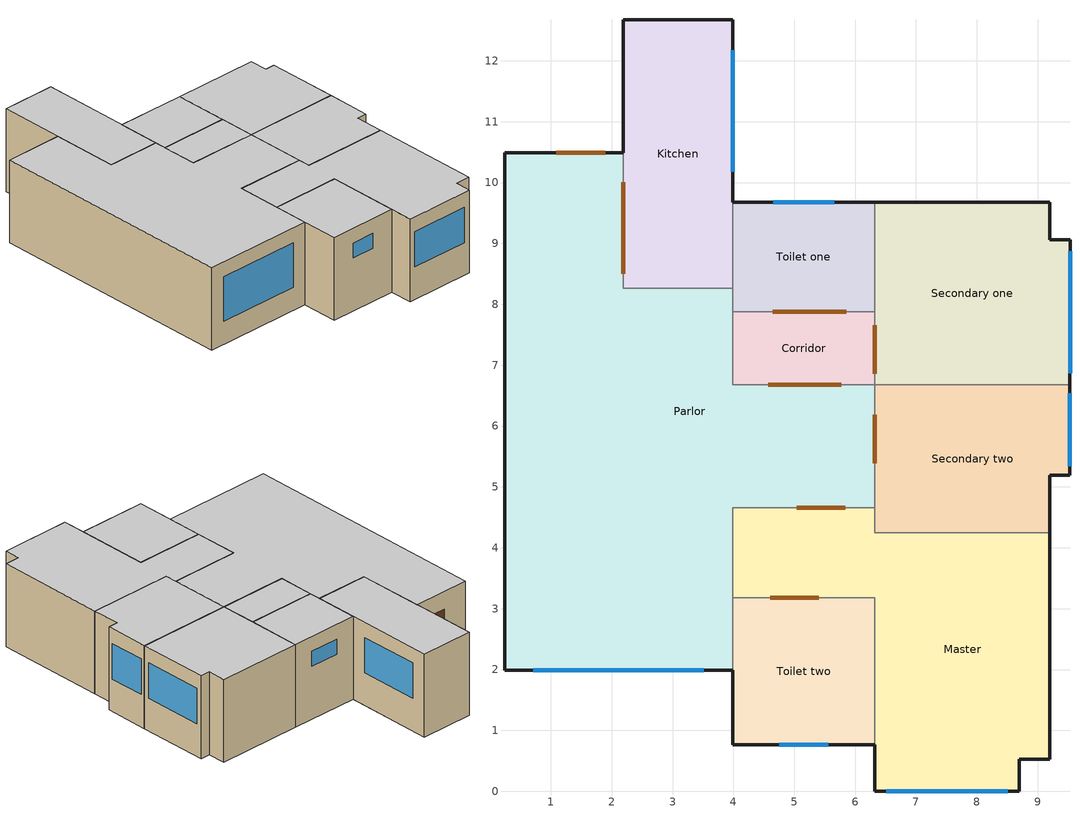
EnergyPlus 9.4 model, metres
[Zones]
Corridor
 floor adiabatic (Exterior Floor): 6.32,7.88 6.32,6.68 3.99,6.68 3.99,7.88 z0
 wall to Secondary one (Interior Wall): 6.32,6.68 6.32,7.88 z0:2.8
 wall to Parlor (Interior Wall): 3.99,7.88 3.99,6.68 6.32,6.68 z0:2.8
 wall to Toilet one (Interior Wall): 6.32,7.88 3.99,7.88 z0:2.8
 door inside (Interior Door): 6.32,6.86 6.32,7.66 / 4.57,6.68 5.77,6.68 / 5.85,7.88 4.65,7.88 z0:2.2
 ceiling adiabatic (Exterior Roof): 6.32,6.68 6.32,7.88 3.99,7.88 3.99,6.68 z2.8
Kitchen
 floor adiabatic (Exterior Floor): 3.99,12.68 3.99,8.26 2.19,8.26 2.19,12.68 z0
 wall outside (Exterior Wall): 3.99,9.68 3.99,12.68 2.19,12.68 2.19,10.49 z0:2.8
 wall to Toilet one (Interior Wall): 3.99,8.26 3.99,9.68 z0:2.8
 wall to Parlor (Interior Wall): 2.19,10.49 2.19,8.26 3.99,8.26 z0:2.8
 window (Exterior Window): 3.99,10.18 3.99,12.18 z1.1:2.3
 door inside (Interior Door): 2.19,10 2.19,8.5 z0:2.2
 ceiling adiabatic (Exterior Roof): 3.99,8.26 3.99,12.68 2.19,12.68 2.19,8.26 z2.8
Master
 floor adiabatic (Exterior Floor): 6.32,4.66 6.32,4.25 9.2,4.25 9.2,0.53 8.7,0.53 8.7,0 6.32,0 6.32,3.18 3.99,3.18 3.99,4.66 z0
 wall outside (Exterior Wall): 6.32,0.77 6.32,0 8.7,0 8.7,0.53 9.2,0.53 9.2,4.25 z0:2.8
 wall to Toilet two (Interior Wall): 3.99,3.18 6.32,3.18 6.32,0.77 z0:2.8
 wall to Parlor (Interior Wall): 6.32,4.66 3.99,4.66 3.99,3.18 z0:2.8
 wall to Secondary two (Interior Wall): 9.2,4.25 6.32,4.25 6.32,4.66 z0:2.8
 window (Exterior Window): 6.51,0 8.51,0 z1.1:2.3
 door inside (Interior Door): 4.6,3.18 5.4,3.18 / 5.84,4.66 5.04,4.66 z0:2.2
 ceiling adiabatic (Exterior Roof): 8.7,0 8.7,0.53 9.2,0.53 9.2,4.25 6.32,4.25 6.32,4.66 3.99,4.66 3.99,3.18 6.32,3.18 6.32,0 z2.8
Parlor
 floor adiabatic (Exterior Floor): 2.19,10.49 2.19,8.26 3.99,8.26 3.99,6.68 6.32,6.68 6.32,4.66 3.99,4.66 3.99,1.99 0.24,1.99 0.24,10.49 z0
 wall outside (Exterior Wall): 2.19,10.49 0.24,10.49 0.24,1.99 3.99,1.99 z0:2.8
 wall to Toilet one (Interior Wall): 3.99,7.88 3.99,8.26 z0:2.8
 wall to Secondary two (Interior Wall): 6.32,4.66 6.32,6.68 z0:2.8
 wall to Toilet two (Interior Wall): 3.99,1.99 3.99,3.18 z0:2.8
 window (Exterior Window): 0.72,1.99 3.52,1.99 z0.8:2.3
 door (Exterior Door): 1.89,10.49 1.09,10.49 z0:2.2
 door inside (Interior Door): 6.32,5.39 6.32,6.19 z0:2.2
 ceiling adiabatic (Exterior Roof): 3.99,1.99 3.99,4.66 6.32,4.66 6.32,6.68 3.99,6.68 3.99,8.26 2.19,8.26 2.19,10.49 0.24,10.49 0.24,1.99 z2.8
Secondary one
 floor adiabatic (Exterior Floor): 9.2,9.68 9.2,9.06 9.53,9.06 9.53,6.68 6.32,6.68 6.32,9.68 z0
 wall outside (Exterior Wall): 9.53,6.68 9.53,9.06 9.2,9.06 9.2,9.68 6.32,9.68 z0:2.8
 wall to Secondary two (Interior Wall): 6.32,6.68 9.53,6.68 z0:2.8
 wall to Toilet one (Interior Wall): 6.32,9.68 6.32,7.88 z0:2.8
 window (Exterior Window): 9.53,6.87 9.53,8.87 z1.1:2.3
 ceiling adiabatic (Exterior Roof): 9.53,6.68 9.53,9.06 9.2,9.06 9.2,9.68 6.32,9.68 6.32,6.68 z2.8
Secondary two
 floor adiabatic (Exterior Floor): 9.53,6.68 9.53,5.19 9.2,5.19 9.2,4.25 6.32,4.25 6.32,6.68 z0
 wall outside (Exterior Wall): 9.2,4.25 9.2,5.19 9.53,5.19 9.53,6.68 z0:2.8
 window (Exterior Window): 9.53,5.34 9.53,6.54 z1.1:2.3
 ceiling adiabatic (Exterior Roof): 9.2,4.25 9.2,5.19 9.53,5.19 9.53,6.68 6.32,6.68 6.32,4.25 z2.8
Toilet one
 floor adiabatic (Exterior Floor): 6.32,9.68 6.32,7.88 3.99,7.88 3.99,9.68 z0
 wall outside (Exterior Wall): 6.32,9.68 3.99,9.68 z0:2.8
 window (Exterior Window): 5.66,9.68 4.66,9.68 z1.8:2.3
 ceiling adiabatic (Exterior Roof): 6.32,7.88 6.32,9.68 3.99,9.68 3.99,7.88 z2.8
Toilet two
 floor adiabatic (Exterior Floor): 6.32,3.18 6.32,0.77 3.99,0.77 3.99,3.18 z0
 wall outside (Exterior Wall): 3.99,1.99 3.99,0.77 6.32,0.77 z0:2.8
 window (Exterior Window): 4.76,0.77 5.56,0.77 z1.8:2.3
 ceiling adiabatic (Exterior Roof): 6.32,0.77 6.32,3.18 3.99,3.18 3.99,0.77 z2.8
[Building]
Building 1: 0, City, 0.04, 0.4, FullInteriorAndExterior, 25, 1
[Site:Location]
Guangzhou_Guangdong_CHN Design_Conditions: 23.17, 113.33, 8, 41
[SizingPeriod:DesignDay]
Guangzhou Ann Clg .4% Condns DB=>MWB: 7, 21, SummerDesignDay, 35, 6.9, DefaultMultipliers, , Wetbulb, 26.3, , , , , 100833, 2.4, 160, No, No, No, ASHRAETau, , , 0.839, 1.345
[Site:GroundTemperature:BuildingSurface]
18.9, 18.9, 20, 21.7, 23.4, 23.7, 23.9, 23.9, 23.9, 23, 21.4, 19.6
[Material]
Internal Wall Material: Rough, 0.1, 0.07, 1500, 256, 0.9, 0.7, 0.7
Floor Roof Material: Rough, 0.15, 0.105, 2000, 289, 0.9, 0.7, 0.7
Exterior Wall Material: Rough, 0.24, 0.288, 2000, 309, 0.9, 0.5, 0.5
G05 25mm wood: MediumSmooth, 0.0254, 0.15, 608, 1630
F08 Metal surface: Smooth, 0.0008, 45.28, 7824, 500, 0.9, 0.7, 0.7
I01 25mm insulation board: MediumRough, 0.0254, 0.03, 43, 1210
[Construction]
Interior Door: G05 25mm wood
Exterior Floor; Exterior Roof: Floor Roof Material
Exterior Wall: Exterior Wall Material
Interior Wall: Internal Wall Material
Exterior Window: Win HW
Exterior Door: F08 Metal surface, I01 25mm insulation board
[WindowMaterial:SimpleGlazingSystem]
Win HW: 3, 0.44
[ThermostatSetpoint:DualSetpoint]
Constant Setpoint Thermostat Dual SP Control Pralor; Constant Setpoint Thermostat Dual SP Control Secondary one; Constant Setpoint Thermostat Dual SP Control Secondary two: Always 20, Always 27
Constant Setpoint Thermostat Dual SP Control Master: Always_T_set, Always_T_set
[ExternalInterface:FunctionalMockupUnitExport:From:Variable]
MASTER HVAC: Zone Ideal Loads Outdoor Air Mass Flow Rate, m_out
Environment: Site Wind Speed, Wind_speed
MASTER HVAC: Zone Ideal Loads Supply Air Sensible Cooling Rate, Qs
MASTER HVAC: Zone Ideal Loads Supply Air Latent Cooling Rate, Ql
MASTER HVAC: Zone Ideal Loads Supply Air Total Cooling Rate, Qt
MASTER HVAC: Zone Ideal Loads Zone Sensible Cooling Rate, Qs_1
MASTER HVAC: Zone Ideal Loads Zone Latent Cooling Rate, Ql_1
MASTER HVAC: Zone Ideal Loads Zone Total Cooling Rate, Qt_1
MASTER HVAC: Zone Ideal Loads Supply Air Mass Flow Rate, m
MASTER: Zone Mean Air Temperature, T
MASTER: Zone Mean Air Humidity Ratio, HR
MASTER: Zone Air Relative Humidity, RH
Environment: Site Outdoor Air Drybulb Temperature, T_out
Environment: Site Outdoor Air Humidity Ratio, HR_out
Environment: Site Outdoor Air Relative Humidity, RH_out
Environment: Site Diffuse Solar Radiation Rate per Area, Solar_diffuse
Environment: Site Direct Solar Radiation Rate per Area, Solar_direct
MASTER SUPPLY INLET: System Node Temperature, T_supply
MASTER SUPPLY INLET: System Node Humidity Ratio, HR_supply
MASTER SUPPLY INLET: System Node Mass Flow Rate, m_supply
[ExternalInterface:FunctionalMockupUnitExport:To:Actuator]
ExternalInterface_m_out: MASTER HVAC, Ideal Loads Air System, Outdoor Air Mass Flow Rate, ep_m_out, 0
ExternalInterface_RH_out: Environment, Weather Data, Outdoor Relative Humidity, ep_RH_out, 75
ExternalInterface_Solar_diffuse: Environment, Weather Data, Diffuse Solar, ep_Solar_diffuse, 300
ExternalInterface_Solar_direct: Environment, Weather Data, Direct Solar, ep_Solar_direct, 500
ExternalInterface_T_supply: MASTER HVAC, Ideal Loads Air System, Air Temperature, ep_T_supply, 15
ExternalInterface_HR_supply: MASTER HVAC, Ideal Loads Air System, Air Humidity Ratio, ep_HR_supply, 0.0077
ExternalInterface_m_supply: MASTER HVAC, Ideal Loads Air System, Air Mass Flow Rate, ep_m_supply, 0.03
ExternalInterface_T_out: Environment, Weather Data, Outdoor Dry Bulb, ep_T_out, 28
[ExternalInterface:FunctionalMockupUnitExport:To:Schedule]
Always_T_set: Any Number, ep_T_set, 27
Always_RH_set: Any Number, ep_RH_set, 47
Switch: Any Number, ep_switch, 1
[EnergyManagementSystem:Actuator]
EMS_RH_out: Environment; Weather Data; Outdoor Relative Humidity
EMS_Solar_diffuse: Environment; Weather Data; Diffuse Solar
EMS_Solar_direct: Environment; Weather Data; Direct Solar
EMS_T_supply: MASTER HVAC; Ideal Loads Air System; Air Temperature
EMS_HR_supply: MASTER HVAC; Ideal Loads Air System; Air Humidity Ratio
EMS_m_supply: MASTER HVAC; Ideal Loads Air System; Air Mass Flow Rate
EMS_T_out: Environment; Weather Data; Outdoor Dry Bulb
[EnergyManagementSystem:Program]
Program1: SET EMS_T_out=ExternalInterface_T_out; SET EMS_RH_out=ExternalInterface_RH_out; SET EMS_Solar_diffuse=ExternalInterface_Solar_diffuse; SET EMS_Solar_direct=ExternalInterface_Solar_direct; SET EMS_T_supply=ExternalInterface_T_supply; SET EMS_HR_supply=ExternalInterface_HR_supply; SET EMS_m_supply=ExternalInterface_m_supply
[EnergyManagementSystem:ProgramCallingManager]
CallingManager1: AfterComponentInputReadIn; Program1
[People]
Master Room People: Master, FULL, People, 2, , , 0.3, autocalculate, room Activity schedule, 3.82e-08, No, ZoneAveraged
Secondary one People: Secondary one, FULL, People, 1, , , 0.3, autocalculate, room Activity schedule, 3.82e-08, No, ZoneAveraged
Secondary two People: Secondary two, FULL, People, 1, , , 0.3, autocalculate, room Activity schedule, 3.82e-08, No, ZoneAveraged
Parlor People: Parlor, FULL, People, 4, , , 0.3, autocalculate, Parlor Activity schedule, 3.82e-08, No, ZoneAveraged
Toilet one People: Toilet one, FULL, People, 1, , , 0.3, autocalculate, Parlor Activity schedule, 3.82e-08, No, ZoneAveraged
Kitchen People: Kitchen, FULL, People, 2, , , 0.3, autocalculate, Parlor Activity schedule, 3.82e-08, No, ZoneAveraged
Toilet two People: Toilet two, FULL, People, 0, , , 0.3, autocalculate, Parlor Activity schedule, 3.82e-08, No, ZoneAveraged
Corridor People: Corridor, FULL, People, 0, , , 0.3, autocalculate, Parlor Activity schedule, 3.82e-08, No, ZoneAveraged
[Lights]
Master Light: Master, FULL, Watts/Area, , 11, , 0.2, 0.59, 0.2, 0, General, No
Secondary one Light: Secondary one, FULL, Watts/Area, , 11, , 0.2, 0.59, 0.2, 0, General, No
Secondary two Light: Secondary two, FULL, Watts/Area, , 11, , 0.2, 0.59, 0.2, 0, General, No
Parlor Light: Parlor, FULL, Watts/Area, , 13, , 0.2, 0.59, 0.2, 0, General, No
Toilet one Light: Toilet one, FULL, Watts/Area, , 8, , 0.2, 0.59, 0.2, 0, General, No
Kitchen Light: Kitchen, FULL, Watts/Area, , 5, , 0.2, 0.59, 0.2, 0, General, No
Toilet two Light: Toilet two, FULL, Watts/Area, , 8, , 0.2, 0.59, 0.2, 0, General, No
Corridor Light: Corridor, FULL, Watts/Area, , 1, , 0.2, 0.59, 0.2, 0, General, No
[ElectricEquipment]
Parlor Equip: Parlor, FULL, Watts/Area, , 28, , 0, 0.3, 0, General
Toilet one Equip: Toilet one, FULL, Watts/Area, , 5, , 0, 0.3, 0, General
Kitchen Equip: Kitchen, FULL, Watts/Area, , 30, , 0, 0.3, 0, General
Toilet two Equip: Toilet two, FULL, Watts/Area, , 5, , 0, 0.3, 0, General
Cooridor Equip: Corridor, FULL, Watts/Area, , 0, , 0, 0.3, 0, General
[ZoneInfiltration:DesignFlowRate]
Parlor Infiltration: Parlor, Always On, AirChanges/Hour, , , , 1, 1
Kithchen Infiltration: Kitchen, Always On, AirChanges/Hour, , , , 3, 1
Toilet one Infiltration: Toilet one, Always On, AirChanges/Hour, , , , 3, 1
Corridor Infiltration: Corridor, Always On, AirChanges/Hour, , , , 1, 1
Toilet two Infiltration: Toilet two, Always On, AirChanges/Hour, , , , 3, 1
[ZoneControl:Thermostat]
Secondary one Thermostat: Secondary one, Always 4, ThermostatSetpoint:DualSetpoint, Constant Setpoint Thermostat Dual SP Control Secondary one
Parlor Thermostat: Parlor, Always 4, ThermostatSetpoint:DualSetpoint, Constant Setpoint Thermostat Dual SP Control Pralor
Secondary twoThermostat: Secondary two, Always 4, ThermostatSetpoint:DualSetpoint, Constant Setpoint Thermostat Dual SP Control Secondary two
Master Thermostat: Master, Always 4, ThermostatSetpoint:DualSetpoint, Constant Setpoint Thermostat Dual SP Control Master
[ZoneHVAC:IdealLoadsAirSystem]
Parlor HVAC: , Parlor Supply Inlet, , , 50, 13, 0.008, 0.009, NoLimit, , , NoLimit, , , , , Humidistat, 0.7, Humidistat, , , None, NoEconomizer, None, 0.7, 0.65
Master HVAC: Switch, Master Supply Inlet, , , 50, 13, 0.008, 0.009, NoLimit, , , NoLimit, , , , , Humidistat, 0.7, Humidistat, , , None, NoEconomizer, None, 0.7, 0.65
Secondary one HVAC: , Secondary one Supply Inlet, , , 50, 13, 0.008, 0.009, NoLimit, , , NoLimit, , , , , Humidistat, 0.7, Humidistat, , , None, NoEconomizer, None, 0.7, 0.65
Secondary two HVAC: , Secondary two Supply Inlet, , , 50, 13, 0.008, 0.009, NoLimit, , , NoLimit, , , , , Humidistat, 0.7, Humidistat, , , None, NoEconomizer, None, 0.7, 0.65
[Zone equipment]
Parlor: Parlor HVAC
Master: Master HVAC
Secondary one: Secondary one HVAC
Secondary two: Secondary two HVAC
[Zone]
Corridor: -0, 6.32, 7.88, 0, , 1, , , , , , Yes
Kitchen: -0, 2.19, 10.49, 0, , 1, , , , , , Yes
Master: -0, 3.99, 3.1775, 0, , 1, , , , , , Yes
Parlor: -0, 3.99, 1.99, 0, , 1, , , , , , Yes
Secondary one: -0, 6.32, 9.68, 0, , 1, , , , , , Yes
Secondary two: -0, 6.32, 6.68, 0, , 1, , , , , , Yes
Toilet one: -0, 3.99, 7.88, 0, , 1, , , , , , Yes
Toilet two: -0, 6.32, 0.765, 0, , 1, , , , , , Yes
[Schedule:Compact]
Always On: Fraction, Through: 12/31, For: AllDays, Until: 24:00, 1
room Activity schedule: Any Number, Through:12/31, For:AllDays, Until:24:00, 120
Parlor Activity schedule: Any Number, Through:12/31, For:AllDays, Until:24:00, 140
FULL: Fraction, Through:12/31, For:AllDays, Until:24:00, 1
Always 20: HVACTemplate Any Number, Through: 12/31, For: AllDays, Until: 24:00, 20
Always 27: HVACTemplate Any Number, Through: 12/31, For: AllDays, Until: 24:00, 25
Always 4: HVACTemplate Any Number, Through: 12/31, For: AllDays, Until: 24:00, 4
